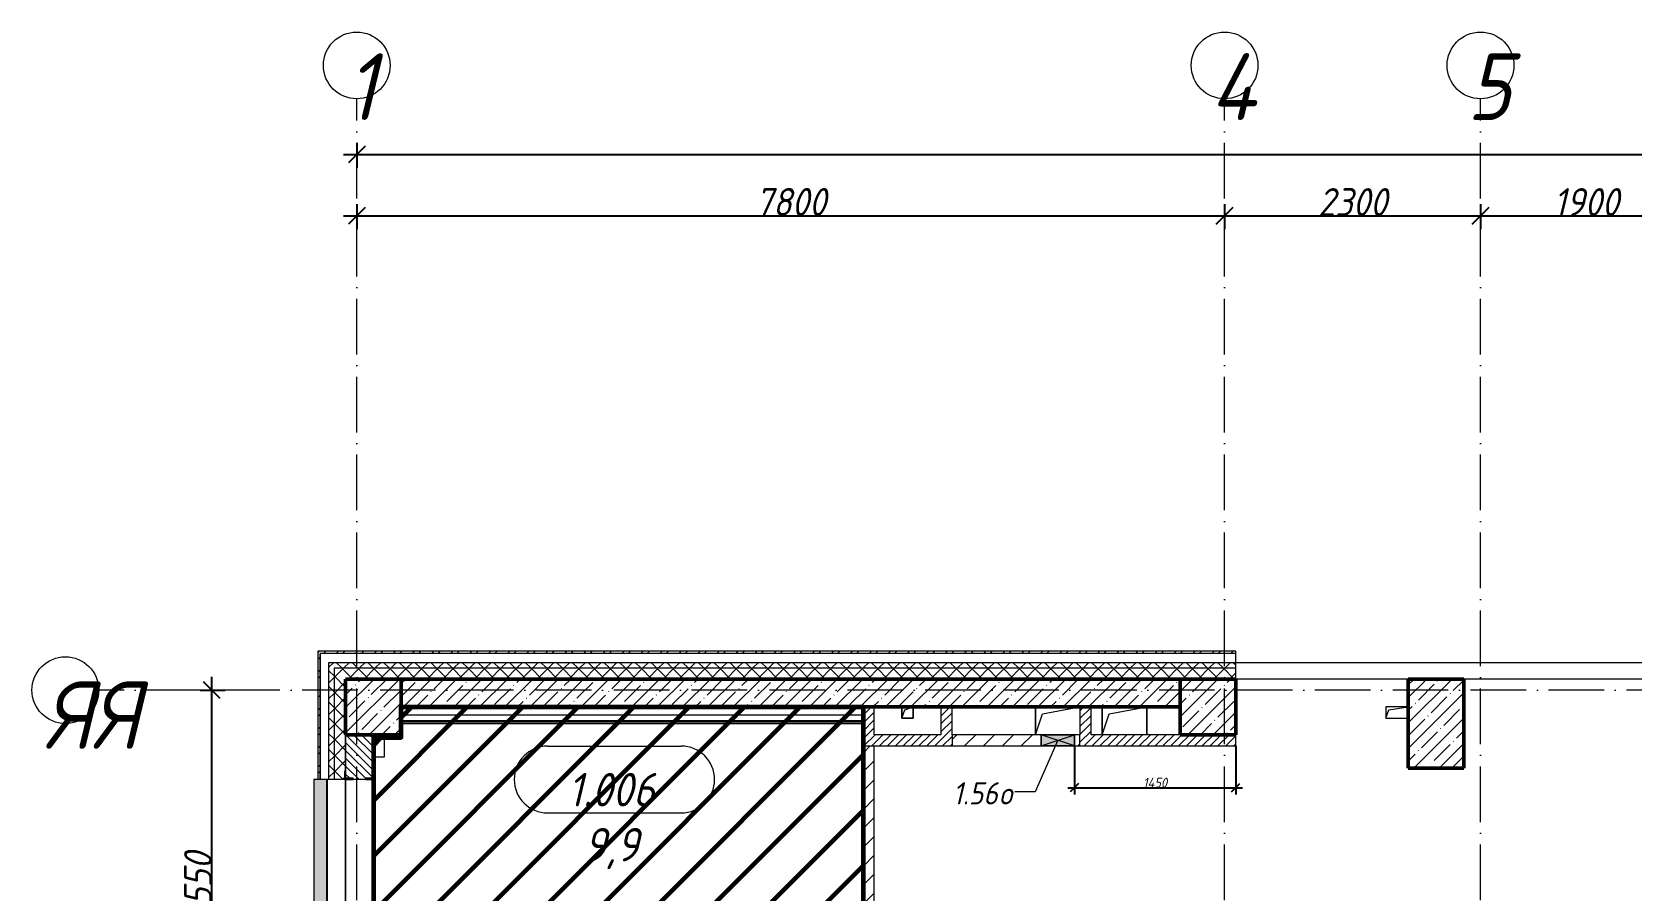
# Model space of a CAD drawing. Header units: millimetres. Extents: x -606178 to 312196, y -19338 to 632709.
# Drawn here: x -431100 to -416728, y 535572 to 543287 of the extents above; entities that cross this region are included whole.
import ezdxf

# ---------------------------------------------------------------- set-up
doc = ezdxf.new("R2010")
doc.units = ezdxf.units.MM
doc.linetypes.add('50_200_ШТРИХ_1Т_ш5_п1_п1_', pattern=[700, 500, -100, 0, -100])
for name, color, linetype, lineweight in [('6.4.1) Окр пт с инж. ПТ2.16', 3, 'Continuous', 60), ('6.4.2) Окр пт с инж. ПТ2.1', 22, 'Continuous', 60), ('A-____-____-DIMS', 7, 'Continuous', 9), ('A-DETL-GENF-OTLN', 7, 'Continuous', 9), ('A-FLOR-____-OTLN', 7, 'Continuous', 9), ('A-GENM-____-MCUT', 7, 'Continuous', 25), ('A-GENM-____-OTLN', 7, 'Continuous', 9), ('A-GENM-____-OTLN-1', 7, 'Continuous', 25), ('A-GLAZ-____-IDEN', 7, 'Continuous', 9), ('A-GLAZ-____-OTLN', 7, 'Continuous', 9), ('A-WALL-____-MCUT', 7, 'Continuous', 13), ('A-WALL-____-MCUT-1', 7, 'Continuous', 9), ('A-WALL-____-MCUT-2', 7, 'Continuous', 50), ('A-WALL-____-OTLN', 7, 'Continuous', 9), ('A-WALL-____-PATT-1', 7, 'Continuous', 9), ('A-WALL-FNSH-MCUT-1', 7, 'Continuous', 9), ('S-COLS-____-MCUT', 7, 'Continuous', 50), ('S-COLS-____-OTLN', 7, 'Continuous', 9), ('S-GRID-____-IDEN', 7, 'Continuous', 9), ('S-GRID-____-OTLN-1', 7, '50_200_ШТРИХ_1Т_ш5_п1_п1_', 9)]:
    doc.layers.add(name, color=color, linetype=linetype, lineweight=lineweight)
doc.layers.add('A-AREA-IDEN-1', color=7, linetype='Continuous', lineweight=9, true_color=0x000000)
doc.layers.add('A-GLAZ-____-OTLN-1', color=7, linetype='Continuous', lineweight=9, true_color=0xc0c0c0)
doc.styles.add('ISOCPEUR_I', font='isocpeui.ttf', dxfattribs={"width": 0.9, "height": 2.5})
doc.styles.add('ISOCPEUR_I_11', font='isocpeui.ttf', dxfattribs={"width": 0.9, "height": 200})
doc.styles.add('ISOCPEUR_I_7', font='isocpeui.ttf', dxfattribs={"width": 0.9, "height": 90})
doc.styles.add('ISOCPEUR_I_9', font='isocpeui.ttf', dxfattribs={"width": 0.9, "height": 250})
doc.dimstyles.new('ISO-1_8_0_9К_СРЕДНИЙ_Кладочные_2', dxfattribs={"dimscale": 304.8, "dimtxt": 89.638306, "dimasz": 0.246063, "dimexe": 0.19685, "dimexo": 0, "dimgap": 0, "dimtad": 1, "dimdec": 3, "dimrnd": 0.001, "dimdsep": 46, "dimtxsty": 'ISOCPEUR_I_7', "dimblk1": 'OBLIQUE', "dimblk2": 'OBLIQUE', "dimsah": 1, "dimcen": 0.09, "dimdle": 0.19685, "dimazin": 0, "dimtfac": 1, "dimtdec": 4, "dimtix": 1, "dimtmove": 1, "dimatfit": 3, "dimfxl": 1, "dimtvp": 1, "dimtolj": 1, "dimtzin": 0, "dimarcsym": 2})
doc.dimstyles.new('ISO-2_5_0_9К_БОЛЬШОЙ_ОСИ', dxfattribs={"dimscale": 304.8, "dimtxt": 248.995294, "dimasz": 0.492126, "dimexe": 0.393701, "dimexo": 0, "dimgap": 0, "dimtad": 1, "dimdec": 0, "dimzin": 0, "dimdsep": 46, "dimtxsty": 'ISOCPEUR_I_9', "dimblk1": 'OBLIQUE', "dimblk2": 'OBLIQUE', "dimsah": 1, "dimcen": 0.09, "dimdle": 0.393701, "dimazin": 0, "dimtfac": 1, "dimtdec": 4, "dimtix": 1, "dimtmove": 0, "dimatfit": 3, "dimfxl": 1, "dimtvp": 1, "dimtolj": 1, "dimtzin": 0, "dimarcsym": 2})
doc.dimstyles.new('ISO-2_5_0_9К_БОЛЬШОЙ_ОСИ_2', dxfattribs={"dimscale": 304.8, "dimtxt": 248.995294, "dimasz": 0.492126, "dimexe": 0.393701, "dimexo": 0, "dimgap": 0, "dimtad": 1, "dimdec": 0, "dimzin": 0, "dimdsep": 46, "dimtxsty": 'ISOCPEUR_I_9', "dimblk1": 'OBLIQUE', "dimblk2": 'OBLIQUE', "dimsah": 1, "dimcen": 0.09, "dimdle": 0.393701, "dimazin": 0, "dimtfac": 1, "dimtdec": 4, "dimtix": 1, "dimtmove": 2, "dimatfit": 3, "dimfxl": 1, "dimtvp": 1, "dimtolj": 1, "dimtzin": 0, "dimarcsym": 2})
pattern_1 = [(45, (-425830.77, 451794.26), (-114.04925, 114.04925), []), (45, (-425716.72, 451794.26), (-114.04925, 114.04925), [201.612, -40.322, 3.353, -36.97])]
pattern_2 = [(45, (-425830.77, 451794.26), (-84.85281, 84.85281), [])]
pattern_3 = [(45, (-425830.77, 451794.26), (-85.53659, 85.53659), []), (45, (-425773.75, 451794.26), (-85.53659, 85.53659), [])]
pattern_4 = [(45, (-425830.77, 451794.26), (-35.35534, 35.35534), [])]
pattern_5 = [(45, (-425830.77, 451794.26), (-70.71068, 70.71068), []), (135, (-425830.77, 451794.26), (-70.71068, -70.71068), [])]

# ---------------------------------------------------------------- blocks, each defined once
blk = doc.blocks.new('BSC_Колонна _Прямоугольная - 500х500-V32-АР1_План отверстий 1 этажа в осях 1-64_Ю-ЯЯ')
at = {"layer": 'S-COLS-____-OTLN'}
h = blk.add_hatch(dxfattribs=at)
h.set_pattern_fill('FP_38', color=256, style=0, pattern_type=2)
h.set_pattern_definition([(45, (2200, -85431.04), (-114.04925, 114.04925), []), (45, (2314.05, -85431.04), (-114.04925, 114.04925), [201.613, -40.323, 3.353, -36.97])])
h.paths.add_polyline_path([(-250, -250), (250, -250), (250, 250), (-250, 250), (-250, 46)], flags=0)
at = {"layer": 'S-COLS-____-MCUT'}
for p, q in [((250, 250), (-250, 250)), ((-250, 250), (-250, -250)), ((250, -250), (250, 250)), ((-250, -250), (250, -250))]:
    blk.add_line(p, q, dxfattribs=at)
blk = doc.blocks.new('BSC_Колонна _Прямоугольная - 500х800-V113-АР1_План отверстий 1 этажа в осях 1-64_Ю-ЯЯ')
at = {"layer": 'S-COLS-____-OTLN'}
h = blk.add_hatch(dxfattribs=at)
h.set_pattern_fill('FP_124', color=256, style=0, pattern_type=2)
h.set_pattern_definition([(45, (-7350, -85281.04), (-114.04925, 114.04925), []), (45, (-7235.95, -85281.04), (-114.04925, 114.04925), [201.613, -40.323, 3.353, -36.97])])
h.paths.add_polyline_path([(-250, -400), (250, -400), (250, 400), (-250, 400)], flags=0)
at = {"layer": 'S-COLS-____-MCUT'}
for p, q in [((250, 400), (-250, 400)), ((-250, 400), (-250, -400)), ((250, -400), (250, 400)), ((-250, -400), (250, -400))]:
    blk.add_line(p, q, dxfattribs=at)
blk = doc.blocks.new('Фахверк_СКБ_Уголок - 250_2700-27497298-АР1_План отверстий 1 этажа в осях 1-64_Ю-ЯЯ')
at = {"layer": 'A-GENM-____-MCUT'}
for p, q in [((200, 181), (125, 181)), ((125, 181), (125, 106)), ((131, 106), (131, 175)), ((131, 175), (200, 175)), ((200, 175), (200, 181)), ((125, 106), (131, 106)), ((131, -6), (125, -6)), ((125, -6), (125, -81)), ((125, -81), (200, -81)), ((131, -75), (131, -6)), ((200, -75), (131, -75)), ((200, -81), (200, -75))]:
    blk.add_line(p, q, dxfattribs=at)
blk = doc.blocks.new('AR_Отверстие прямоугольное _в плите_ - AR_Отверстие прямоугольное _в плите_-30459858-АР1_План отверстий 1 этажа в осях 1-64_Ю-ЯЯ')
at = {"layer": 'A-GENM-____-OTLN'}
for p, q in [((-200, 125), (-200, -125)), ((-200, -125), (-137, 63)), ((-137, 63), (200, 125)), ((200, -125), (200, 125))]:
    blk.add_line(p, q, dxfattribs=at)
blk = doc.blocks.new('AR_Отверстие прямоугольное _в плите_ - AR_Отверстие прямоугольное _в плите_-30459868-АР1_План отверстий 1 этажа в осях 1-64_Ю-ЯЯ')
at = {"layer": 'A-GENM-____-OTLN'}
for p, q in [((-50, 50), (-50, -50)), ((-50, -50), (-25, 25)), ((-25, 25), (50, 50)), ((50, -50), (50, 50)), ((-50, -50), (50, -50))]:
    blk.add_line(p, q, dxfattribs=at)
blk = doc.blocks.new('AR_Отверстие прямоугольное _в плите_ - AR_Отверстие прямоугольное _в плите_-V207-АР1_План отверстий 1 этажа в осях 1-64_Ю-ЯЯ')
at = {"layer": 'A-GENM-____-OTLN'}
for p, q in [((-50, -100), (-25, 75)), ((-25, 75), (50, 100)), ((50, -100), (50, 100)), ((-50, -100), (50, -100))]:
    blk.add_line(p, q, dxfattribs=at)
blk = doc.blocks.new('AR_Отверстие прямоугольное _в плите_ - AR_Отверстие прямоугольное _в плите_-V218-АР1_План отверстий 1 этажа в осях 1-64_Ю-ЯЯ')
at = {"layer": 'A-GENM-____-OTLN'}
for p, q in [((100, 50), (-100, 50)), ((-100, 50), (-100, -50)), ((-100, -50), (-75, 25)), ((-75, 25), (100, 50)), ((-100, -50), (100, -50))]:
    blk.add_line(p, q, dxfattribs=at)
blk = doc.blocks.new('AR_Отверстие прямоугольное _в плите_ - AR_Отверстие прямоугольное _в плите_-V242-АР1_План отверстий 1 этажа в осях 1-64_Ю-ЯЯ')
at = {"layer": 'A-GENM-____-OTLN'}
for p, q in [((-200, 125), (-200, -125)), ((-200, -125), (-137, 63)), ((-137, 63), (200, 125))]:
    blk.add_line(p, q, dxfattribs=at)
blk = doc.blocks.new('Отлив_СКБ - Отлив витража_120_НВФ-31885689-АР1_План отверстий 1 этажа в осях 1-64_Ю-ЯЯ')
at = {"layer": 'A-GLAZ-____-OTLN-1'}
for points in [[(1800, 2), (1800, 120), (0, 120), (0, 2), (750, 2)], [(1800, 0), (1800, 2), (0, 2), (0, 0), (750, 0)]]:
    blk.add_hatch(color=256, dxfattribs=at).paths.add_polyline_path(points, flags=0)
at = {"layer": 'A-GLAZ-____-OTLN'}
for p, q in [((0, 83), (0, 120)), ((1800, 120), (0, 120)), ((0, 2), (1800, 2)), ((1800, 120), (1800, 83)), ((1800, 0), (0, 0))]:
    blk.add_line(p, q, dxfattribs=at)
blk = doc.blocks.new('AR_Отверстие прямоугольное _в стене__БезПР - AR_Отверстие прямоугольное _в стене__БезПР-36789733-АР1_План отверстий 1 этажа в осях 1-64_Ю-ЯЯ')
at = {"layer": 'A-GLAZ-____-OTLN'}
blk.add_hatch(color=256, dxfattribs=at).paths.add_polyline_path([(150, 50), (-150, 50), (-150, -50), (150, -50)], flags=0)
at = {"layer": 'A-DETL-GENF-OTLN'}
for p, q in [((-150, -50), (-150, 50)), ((-150, 50), (150, 50)), ((150, 50), (-150, -50)), ((-150, 50), (150, -50)), ((150, 50), (-150, 50)), ((-150, 50), (-150, -50)), ((150, 50), (150, -50)), ((150, -50), (150, 50)), ((150, -50), (-150, -50)), ((-150, -50), (150, -50))]:
    blk.add_line(p, q, dxfattribs=at)
blk = doc.blocks.new('Ось сетки - Круг_Ø6_00__ISO-2_5_0_9K_-25732049-АР1_План отверстий 1 этажа в осях 1-64_Ю-ЯЯ')
at = {"layer": 'S-GRID-____-IDEN'}
blk.add_circle((0, 0), 3, dxfattribs=at)
blk = doc.blocks.new('_Oblique')
at = {"color": 0, "linetype": 'ByBlock', "lineweight": -2}
blk.add_line((-0.5, -0.5), (0.5, 0.5), dxfattribs=at)
blk = doc.blocks.new('*D4353')
at = {"layer": 'A-____-____-DIMS', "color": 0, "lineweight": -2, "transparency": 16777216}
for p, q in [((-429482, 533705), (-429482, 537495)), ((-429588, 537375), (-429362, 537375)), ((-429588, 533825), (-429362, 533825))]:
    blk.add_line(p, q, dxfattribs=at)
at = {"layer": 'Defpoints', "color": 0, "transparency": 16777216}
for p in [(-429588, 537375), (-429482, 537375), (-429588, 533825)]:
    blk.add_point(p, dxfattribs=at)
at = {"layer": 'A-____-____-DIMS', "color": 0, "lineweight": -2, "transparency": 16777216, "xscale": 150, "yscale": 150, "zscale": 150}
for p, rotation in [((-429482, 537375), 90), ((-429482, 533825), 270)]:
    blk.add_blockref('_Oblique', p, dxfattribs=dict(at, rotation=rotation))
at = {"layer": 'A-____-____-DIMS', "color": 0, "transparency": 16777216, "insert": (-429607, 535600), "char_height": 250, "width": 758.48, "attachment_point": 5, "rotation": 90, "style": 'ISOCPEUR_I_9'}
blk.add_mtext('\\A1;3550', dxfattribs=at)
blk = doc.blocks.new('*D4354')
at = {"layer": 'A-____-____-DIMS', "color": 0, "lineweight": -2, "transparency": 16777216}
for p, q in [((-428181, 541741), (-428181, 541515)), ((-420381, 541741), (-420381, 541515)), ((-428301, 541635), (-420261, 541635))]:
    blk.add_line(p, q, dxfattribs=at)
at = {"layer": 'Defpoints', "color": 0, "transparency": 16777216}
for p in [(-428181, 541741), (-420381, 541741), (-420381, 541635)]:
    blk.add_point(p, dxfattribs=at)
at = {"layer": 'A-____-____-DIMS', "color": 0, "lineweight": -2, "transparency": 16777216, "xscale": 150, "yscale": 150, "zscale": 150, "rotation": 180}
blk.add_blockref('_Oblique', (-428181, 541635), dxfattribs=at)
at = {"layer": 'A-____-____-DIMS', "color": 0, "lineweight": -2, "transparency": 16777216, "xscale": 150, "yscale": 150, "zscale": 150}
blk.add_blockref('_Oblique', (-420381, 541635), dxfattribs=at)
at = {"layer": 'A-____-____-DIMS', "color": 0, "transparency": 16777216, "insert": (-424281, 541761), "char_height": 250, "width": 758.48, "attachment_point": 5, "style": 'ISOCPEUR_I_9'}
blk.add_mtext('\\A1;7800', dxfattribs=at)
blk = doc.blocks.new('*D4355')
at = {"layer": 'A-____-____-DIMS', "color": 0, "lineweight": -2, "transparency": 16777216}
for p, q in [((-420381, 541741), (-420381, 541515)), ((-418081, 541741), (-418081, 541515)), ((-420501, 541635), (-417961, 541635))]:
    blk.add_line(p, q, dxfattribs=at)
at = {"layer": 'Defpoints', "color": 0, "transparency": 16777216}
for p in [(-420381, 541741), (-418081, 541741), (-418081, 541635)]:
    blk.add_point(p, dxfattribs=at)
at = {"layer": 'A-____-____-DIMS', "color": 0, "lineweight": -2, "transparency": 16777216, "xscale": 150, "yscale": 150, "zscale": 150, "rotation": 180}
blk.add_blockref('_Oblique', (-420381, 541635), dxfattribs=at)
at = {"layer": 'A-____-____-DIMS', "color": 0, "lineweight": -2, "transparency": 16777216, "xscale": 150, "yscale": 150, "zscale": 150}
blk.add_blockref('_Oblique', (-418081, 541635), dxfattribs=at)
at = {"layer": 'A-____-____-DIMS', "color": 0, "transparency": 16777216, "insert": (-419231, 541760), "char_height": 250, "width": 758.48, "attachment_point": 5, "style": 'ISOCPEUR_I_9'}
blk.add_mtext('\\A1;2300', dxfattribs=at)
blk = doc.blocks.new('*D4356')
at = {"layer": 'A-____-____-DIMS', "color": 0, "lineweight": -2, "transparency": 16777216}
for p, q in [((-418081, 541741), (-418081, 541515)), ((-416181, 541741), (-416181, 541515)), ((-418201, 541635), (-416061, 541635))]:
    blk.add_line(p, q, dxfattribs=at)
at = {"layer": 'Defpoints', "color": 0, "transparency": 16777216}
for p in [(-418081, 541741), (-416181, 541741), (-416181, 541635)]:
    blk.add_point(p, dxfattribs=at)
at = {"layer": 'A-____-____-DIMS', "color": 0, "lineweight": -2, "transparency": 16777216, "xscale": 150, "yscale": 150, "zscale": 150, "rotation": 180}
blk.add_blockref('_Oblique', (-418081, 541635), dxfattribs=at)
at = {"layer": 'A-____-____-DIMS', "color": 0, "lineweight": -2, "transparency": 16777216, "xscale": 150, "yscale": 150, "zscale": 150}
blk.add_blockref('_Oblique', (-416181, 541635), dxfattribs=at)
at = {"layer": 'A-____-____-DIMS', "color": 0, "transparency": 16777216, "insert": (-417131, 541760), "char_height": 250, "width": 701.02, "attachment_point": 5, "style": 'ISOCPEUR_I_9'}
blk.add_mtext('\\A1;1900', dxfattribs=at)
blk = doc.blocks.new('*D4393')
at = {"layer": 'A-____-____-DIMS', "color": 0, "lineweight": -2, "transparency": 16777216}
for p, q in [((-428181, 542293), (-428181, 542067)), ((-324681, 542293), (-324681, 542067)), ((-428301, 542187), (-376947, 542187)), ((-324561, 542187), (-376068, 542187))]:
    blk.add_line(p, q, dxfattribs=at)
at = {"layer": 'Defpoints', "color": 0, "transparency": 16777216}
for p in [(-428181, 542293), (-324681, 542293), (-324681, 542187)]:
    blk.add_point(p, dxfattribs=at)
at = {"layer": 'A-____-____-DIMS', "color": 0, "lineweight": -2, "transparency": 16777216, "xscale": 150, "yscale": 150, "zscale": 150, "rotation": 180}
blk.add_blockref('_Oblique', (-428181, 542187), dxfattribs=at)
at = {"layer": 'A-____-____-DIMS', "color": 0, "lineweight": -2, "transparency": 16777216, "xscale": 150, "yscale": 150, "zscale": 150}
blk.add_blockref('_Oblique', (-324681, 542187), dxfattribs=at)
at = {"layer": 'A-____-____-DIMS', "color": 0, "transparency": 16777216, "insert": (-377048, 542514), "char_height": 250, "width": 1080.26, "attachment_point": 1, "line_spacing_factor": 1.149209, "style": 'ISOCPEUR_I_9'}
blk.add_mtext('\\A1;103500', dxfattribs=at)
blk = doc.blocks.new('*D4492')
at = {"layer": 'A-____-____-DIMS', "color": 0, "lineweight": -2, "transparency": 16777216}
for p, q in [((-421731, 536875), (-421731, 536439)), ((-420281, 536875), (-420281, 536439)), ((-421791, 536499), (-420221, 536499))]:
    blk.add_line(p, q, dxfattribs=at)
at = {"layer": 'Defpoints', "color": 0, "transparency": 16777216}
for p in [(-421731, 536875), (-420281, 536875), (-420281, 536499)]:
    blk.add_point(p, dxfattribs=at)
at = {"layer": 'A-____-____-DIMS', "color": 0, "lineweight": -2, "transparency": 16777216, "xscale": 75, "yscale": 75, "zscale": 75, "rotation": 180}
blk.add_blockref('_Oblique', (-421731, 536499), dxfattribs=at)
at = {"layer": 'A-____-____-DIMS', "color": 0, "lineweight": -2, "transparency": 16777216, "xscale": 75, "yscale": 75, "zscale": 75}
blk.add_blockref('_Oblique', (-420281, 536499), dxfattribs=at)
at = {"layer": 'A-____-____-DIMS', "color": 0, "transparency": 16777216, "insert": (-421006, 536544), "char_height": 90, "width": 521.28, "attachment_point": 5, "style": 'ISOCPEUR_I_7'}
blk.add_mtext('\\A1;1450', dxfattribs=at)
blk = doc.blocks.new('AAR_СКБ_Марка_помещения_1_5 ммп - Номер _ Площадь-27962135-АИ_План этажа_Стены_1')
at = {"layer": 'A-AREA-IDEN-1'}
for p, q in [((-2.987, 3), (3.013, 3)), ((-2.987, 0), (3.013, 0))]:
    blk.add_line(p, q, dxfattribs=at)
for centre, start, end in [((-2.987, 1.5), 90, 270), ((3.013, 1.5), 270, 90)]:
    blk.add_arc(centre, 1.5, start, end, dxfattribs=at)

msp = doc.modelspace()

# ---------------------------------------------------------------- hatches: boundary and pattern name
at = {"layer": '6.4.2) Окр пт с инж. ПТ2.1'}
h = msp.add_hatch(dxfattribs=at)
h.set_pattern_fill('ANSI31', color=256, scale=111)
h.paths.add_polyline_path([(-423630.7712, 537225.3011), (-427780.7712, 537225.3011), (-427780.7712, 536975.3011), (-427780.7712, 536950.3011), (-428030.7712, 536950.3011), (-428030.7712, 536650.3011), (-428024.7712, 536650.3011), (-428024.7712, 536575.3011), (-428029.0912, 534775.3011), (-428024.7712, 534775.3011), (-428024.7712, 534700.3011), (-428030.7712, 534075.3011), (-427780.7712, 534075.3011), (-427780.7712, 533675.3011), (-423630.7712, 533675.3011)])
at = {"layer": 'A-WALL-____-PATT-1'}
h = msp.add_hatch(dxfattribs=at)
h.set_pattern_fill('FP_3', color=256, style=0, pattern_type=2)
h.set_pattern_definition(pattern_3)
h.paths.add_polyline_path([(-428530.7712, 524575.3011), (-428510.7712, 524575.3011), (-428510.7712, 525775.3011), (-428530.7712, 525775.3011), (-428530.7712, 525162.9682)], flags=0)
h.paths.add_polyline_path([(-428510.7712, 527575.3011), (-428510.7712, 528775.3011), (-428530.7712, 528775.3011), (-428530.7712, 527575.3011)], flags=0)
h.paths.add_polyline_path([(-428510.7712, 530575.3011), (-428510.7712, 531775.3011), (-428530.7712, 531775.3011), (-428530.7712, 530575.3011)], flags=0)
h.paths.add_polyline_path([(-428530.7712, 533575.3011), (-428510.7712, 533575.3011), (-428510.7712, 534775.3011), (-428530.7712, 534775.3011)], flags=0)
h.paths.add_polyline_path([(-428530.7712, 536575.3011), (-428510.7712, 536575.3011), (-428510.7712, 537725.3011), (-428530.7712, 537725.3011)], flags=0)
h = msp.add_hatch(dxfattribs=at)
h.set_pattern_fill('FP_3', color=256, style=0, pattern_type=2)
h.set_pattern_definition(pattern_3)
h.paths.add_polyline_path([(-403050.7712, 537705.3011), (-401961.7712, 537705.3011), (-401961.7712, 537725.3011), (-403050.7712, 537725.3011)], flags=0)
h.paths.add_polyline_path([(-404450.7712, 537705.3011), (-404450.7712, 537725.3011), (-405700.7712, 537725.3011), (-405700.7712, 537705.3011), (-404636.1719, 537705.3011)], flags=0)
h.paths.add_polyline_path([(-407000.7712, 537705.3011), (-407000.7712, 537725.3011), (-416430.7712, 537725.3011), (-416430.7712, 537705.3011), (-408171.1733, 537705.3011)], flags=0)
h.paths.add_polyline_path([(-420280.7712, 537705.3011), (-420280.7712, 537725.3011), (-428510.7712, 537725.3011), (-428510.7712, 537705.3011), (-420543.6779, 537705.3011)], flags=0)
h = msp.add_hatch(dxfattribs=at)
h.set_pattern_fill('FP_1', color=256, style=0, pattern_type=2)
h.set_pattern_definition(pattern_5)
h.paths.add_polyline_path([(-428380.7712, 524825.3011), (-428380.7712, 525775.3011), (-428430.7712, 525775.3011), (-428430.7712, 524825.3011)], flags=0)
h.paths.add_polyline_path([(-428380.7712, 527575.3011), (-428380.7712, 528775.3011), (-428430.7712, 528775.3011), (-428430.7712, 527575.3011)], flags=0)
h.paths.add_polyline_path([(-428430.7712, 530575.3011), (-428380.7712, 530575.3011), (-428380.7712, 531775.3011), (-428430.7712, 531775.3011), (-428430.7712, 531620.9086)], flags=0)
h.paths.add_polyline_path([(-428380.7712, 533575.3011), (-428380.7712, 534775.3011), (-428430.7712, 534775.3011), (-428430.7712, 533575.3011)], flags=0)
h.paths.add_polyline_path([(-428430.7712, 536575.3011), (-428380.7712, 536575.3011), (-428380.7712, 537625.3011), (-428430.7712, 537625.3011), (-428430.7712, 537271.6065)], flags=0)
h = msp.add_hatch(dxfattribs=at)
h.set_pattern_fill('FP_1', color=256, style=0, pattern_type=2)
h.set_pattern_definition(pattern_5)
h.paths.add_polyline_path([(-396030.7712, 537575.3011), (-396030.7712, 537625.3011), (-397180.7712, 537625.3011), (-397180.7712, 537575.3011)], flags=0)
h.paths.add_polyline_path([(-393427.7712, 537575.3011), (-393427.7712, 537625.3011), (-394230.7712, 537625.3011), (-394230.7712, 537575.3011), (-394031.1679, 537575.3011)], flags=0)
h.paths.add_polyline_path([(-398980.7712, 537575.3011), (-398980.7712, 537625.3011), (-400050.7712, 537625.3011), (-400050.7712, 537575.3011)], flags=0)
h.paths.add_polyline_path([(-407000.7712, 537575.3011), (-407000.7712, 537625.3011), (-416430.7712, 537625.3011), (-416430.7712, 537575.3011), (-408171.1733, 537575.3011)], flags=0)
h.paths.add_polyline_path([(-402868.6713, 537575.3011), (-401850.7712, 537575.3011), (-401850.7712, 537625.3011), (-403050.7712, 537625.3011), (-403050.7712, 537575.3011)], flags=0)
h.paths.add_polyline_path([(-404450.7712, 537575.3011), (-404450.7712, 537625.3011), (-405700.7712, 537625.3011), (-405700.7712, 537575.3011), (-404636.1719, 537575.3011)], flags=0)
h.paths.add_polyline_path([(-420280.7712, 537575.3011), (-420280.7712, 537625.3011), (-428380.7712, 537625.3011), (-428380.7712, 537575.3011), (-420543.6779, 537575.3011)], flags=0)
h = msp.add_hatch(dxfattribs=at)
h.set_pattern_fill('FP_1', color=256, style=0, pattern_type=2)
h.set_pattern_definition(pattern_5)
h.paths.add_polyline_path([(-428280.7712, 524825.3011), (-428280.7712, 525700.3011), (-428286.7712, 525700.3011), (-428286.7712, 525775.3011), (-428380.7712, 525775.3011), (-428380.7712, 524825.3011)], flags=0)
h.paths.add_polyline_path([(-428286.7712, 527575.3011), (-428286.7712, 527650.3011), (-428280.7712, 527650.3011), (-428280.7712, 528700.3011), (-428286.7712, 528700.3011), (-428286.7712, 528775.3011), (-428380.7712, 528775.3011), (-428380.7712, 527575.3011)], flags=0)
h.paths.add_polyline_path([(-428380.7712, 530575.3011), (-428286.7712, 530575.3011), (-428286.7712, 530650.3011), (-428280.7712, 530650.3011), (-428280.7712, 531700.3011), (-428286.7712, 531700.3011), (-428286.7712, 531775.3011), (-428380.7712, 531775.3011), (-428380.7712, 530581.3011)], flags=0)
h.paths.add_polyline_path([(-428280.7712, 533575.3011), (-428280.7712, 534700.3011), (-428286.7712, 534700.3011), (-428286.7712, 534775.3011), (-428380.7712, 534775.3011), (-428380.7712, 533575.3011)], flags=0)
h.paths.add_polyline_path([(-428286.7712, 536575.3011), (-428286.7712, 536650.3011), (-428280.7712, 536650.3011), (-428280.7712, 537575.3011), (-428380.7712, 537575.3011), (-428380.7712, 536575.3011)], flags=0)
h = msp.add_hatch(dxfattribs=at)
h.set_pattern_fill('FP_1', color=256, style=0, pattern_type=2)
h.set_pattern_definition(pattern_5)
h.paths.add_polyline_path([(-393430.7712, 537475.3011), (-393427.7712, 537475.3011), (-393427.7712, 537575.3011), (-394230.7712, 537575.3011), (-394230.7712, 537481.3011), (-394155.7712, 537481.3011), (-394155.7712, 537475.3011), (-394031.1679, 537475.3011)], flags=0)
h.paths.add_polyline_path([(-396580.7712, 537475.3011), (-396105.7712, 537475.3011), (-396105.7712, 537481.3011), (-396030.7712, 537481.3011), (-396030.7712, 537575.3011), (-397180.7712, 537575.3011), (-397180.7712, 537475.3011)], flags=0)
h.paths.add_polyline_path([(-399055.7712, 537475.3011), (-399055.7712, 537481.3011), (-398980.7712, 537481.3011), (-398980.7712, 537575.3011), (-400050.7712, 537575.3011), (-400050.7712, 537481.3011), (-399975.7712, 537481.3011), (-399975.7712, 537475.3011)], flags=0)
h.paths.add_polyline_path([(-402975.7712, 537475.3011), (-401925.7712, 537475.3011), (-401925.7712, 537481.3011), (-401850.7712, 537481.3011), (-401850.7712, 537575.3011), (-403050.7712, 537575.3011), (-403050.7712, 537481.3011), (-402975.7712, 537481.3011)], flags=0)
h.paths.add_polyline_path([(-405625.7712, 537475.3011), (-404450.7712, 537475.3011), (-404450.7712, 537575.3011), (-405700.7712, 537575.3011), (-405700.7712, 537481.3011), (-405625.7712, 537481.3011)], flags=0)
h.paths.add_polyline_path([(-407075.7712, 537475.3011), (-407075.7712, 537481.3011), (-407000.7712, 537481.3011), (-407000.7712, 537575.3011), (-416430.7712, 537575.3011), (-416430.7712, 537475.3011), (-407630.7712, 537475.3011)], flags=0)
h.paths.add_polyline_path([(-420280.7712, 537475.3011), (-420280.7712, 537575.3011), (-428280.7712, 537575.3011), (-428280.7712, 537475.3011), (-420543.6779, 537475.3011)], flags=0)
h = msp.add_hatch(dxfattribs=at)
h.set_pattern_fill('FP_13', color=256, style=0, pattern_type=2)
h.set_pattern_definition(pattern_1)
h.paths.add_polyline_path([(-420780.7712, 537225.3011), (-420780.7712, 537475.3011), (-427780.7712, 537475.3011), (-427780.7712, 537225.3011), (-422311.1786, 537225.3011)], flags=0)
h = msp.add_hatch(dxfattribs=at)
h.set_pattern_fill('FP_5', color=256, style=0, pattern_type=2)
h.set_pattern_definition(pattern_4)
h.paths.add_polyline_path([(-423530.7712, 536975.3011), (-423530.7712, 537225.3011), (-423630.7712, 537225.3011), (-423630.7712, 536975.3011)], flags=0)
h = msp.add_hatch(dxfattribs=at)
h.set_pattern_fill('FP_5', color=256, style=0, pattern_type=2)
h.set_pattern_definition(pattern_4)
h.paths.add_polyline_path([(-422830.7712, 536875.3011), (-422830.7712, 537225.3011), (-422930.7712, 537225.3011), (-422930.7712, 536875.3011)], flags=0)
h = msp.add_hatch(dxfattribs=at)
h.set_pattern_fill('FP_5', color=256, style=0, pattern_type=2)
h.set_pattern_definition(pattern_4)
h.paths.add_polyline_path([(-421580.7712, 536875.3011), (-421580.7712, 537225.3011), (-421680.7712, 537225.3011), (-421680.7712, 536875.3011)], flags=0)
h = msp.add_hatch(dxfattribs=at)
h.set_pattern_fill('FP_6', color=256, style=0, pattern_type=2)
h.set_pattern_definition([(135, (-425830.77, 451794.26), (-35.35534, -35.35534), [])])
h.paths.add_polyline_path([(-428030.8952, 534075.3011), (-428030.7712, 534075.3011), (-428030.7712, 534769.3011), (-428099.7712, 534769.3011), (-428099.7712, 534775.3011), (-428211.7712, 534775.3011), (-428211.7712, 534769.3011), (-428280.7712, 534769.3011), (-428280.7712, 534075.3011)], flags=0)
h.paths.add_polyline_path([(-428099.7712, 536575.3011), (-428099.7712, 536581.3011), (-428030.7712, 536581.3011), (-428030.7712, 536975.3011), (-428280.7712, 536975.3011), (-428280.7712, 536581.3011), (-428211.7712, 536581.3011), (-428211.7712, 536575.3011)], flags=0)
h = msp.add_hatch(dxfattribs=at)
h.set_pattern_fill('FP_5', color=256, style=0, pattern_type=2)
h.set_pattern_definition(pattern_4)
h.paths.add_polyline_path([(-422930.7712, 536875.3011), (-422930.7712, 536975.3011), (-423630.7712, 536975.3011), (-423630.7712, 536875.3011)], flags=0)
h = msp.add_hatch(dxfattribs=at)
h.set_pattern_fill('FP_4', color=256, style=0, pattern_type=2)
h.set_pattern_definition(pattern_2)
h.paths.add_polyline_path([(-422311.1786, 536875.3011), (-422030.7712, 536875.3011), (-422030.7712, 536975.3011), (-422830.7712, 536975.3011), (-422830.7712, 536875.3011)], flags=0)
h.paths.add_polyline_path([(-421680.7712, 536875.3011), (-421680.7712, 536975.3011), (-421730.7712, 536975.3011), (-421730.7712, 536875.3011)], flags=0)
h = msp.add_hatch(dxfattribs=at)
h.set_pattern_fill('FP_5', color=256, style=0, pattern_type=2)
h.set_pattern_definition(pattern_4)
h.paths.add_polyline_path([(-420280.7712, 536875.3011), (-420280.7712, 536975.3011), (-421580.7712, 536975.3011), (-421580.7712, 536875.3011), (-420543.6779, 536875.3011)], flags=0)
h = msp.add_hatch(dxfattribs=at)
h.set_pattern_fill('FP_4', color=256, style=0, pattern_type=2)
h.set_pattern_definition(pattern_2)
h.paths.add_polyline_path([(-423630.7712, 531925.3011), (-423530.7712, 531925.3011), (-423530.7712, 532129.3011), (-423538.3712, 532129.3011), (-423538.3712, 532170.8011), (-423623.1712, 532170.8011), (-423623.1712, 532129.3011), (-423630.7712, 532129.3011)], flags=0)
h.paths.add_polyline_path([(-423623.1712, 533329.8011), (-423538.3712, 533329.8011), (-423538.3712, 533371.3011), (-423530.7712, 533371.3011), (-423530.7712, 533879.3011), (-423538.3712, 533879.3011), (-423538.3712, 533920.8011), (-423623.1712, 533920.8011), (-423623.1712, 533879.3011), (-423630.7712, 533879.3011), (-423630.7712, 533371.3011), (-423623.1712, 533371.3011)], flags=0)
h.paths.add_polyline_path([(-423627.7712, 535078.3011), (-423533.7712, 535078.3011), (-423533.549, 535125.3011), (-423530.7712, 535125.3011), (-423530.7712, 536875.3011), (-423630.7712, 536875.3011), (-423630.7712, 535125.3011), (-423627.7712, 535125.3011)], flags=0)
at = {"layer": 'S-COLS-____-OTLN'}
h = msp.add_hatch(dxfattribs=at)
h.set_pattern_fill('FP_13', color=256, style=0, pattern_type=2)
h.set_pattern_definition(pattern_1)
h.paths.add_polyline_path([(-420280.7712, 536975.3011), (-420280.7712, 537475.3011), (-420780.7712, 537475.3011), (-420780.7712, 536975.3011), (-420543.6779, 536975.3011)], flags=0)

# ---------------------------------------------------------------- linework, layer by layer
at = {"layer": '6.4.1) Окр пт с инж. ПТ2.16'}
for points in [[(-428030.7712, 536950.3011), (-427780.7712, 536950.3011), (-427780.7712, 537225.3011), (-423630.7712, 537225.3011), (-423630.7712, 533675.3011), (-427780.7712, 533675.3011), (-427780.7712, 534075.3011), (-428030.7712, 534075.3011)], [(-428030.7712, 536950.3011), (-428030.7712, 534075.3011)]]:
    msp.add_lwpolyline(points, dxfattribs=at)
at = {"layer": 'A-FLOR-____-OTLN'}
for p, q in [((-423280.7712, 537125.3011), (-423280.7712, 537225.3011)), ((-423180.7712, 537225.3011), (-423180.7712, 537125.3011)), ((-422080.7712, 536975.3011), (-422080.7712, 537225.3011)), ((-421480.7712, 536975.3011), (-421480.7712, 537225.3011)), ((-421080.7712, 537225.3011), (-421080.7712, 536975.3011)), ((-423180.7712, 537125.3011), (-423280.7712, 537125.3011))]:
    msp.add_line(p, q, dxfattribs=at)
at = {"layer": 'A-GLAZ-____-IDEN'}
for p, q in [((-421880.7712, 536925.3011), (-422083.0789, 536461.3075)), ((-422083.0789, 536461.3075), (-422264.939, 536461.3075))]:
    msp.add_line(p, q, dxfattribs=at)
at = {"layer": 'A-WALL-____-MCUT'}
for p, q in [((-428510.7712, 537705.3011), (-428510.7712, 536575.3011)), ((-428510.7712, 536575.3011), (-428510.7712, 537705.3011)), ((-420280.7712, 537705.3011), (-428510.7712, 537705.3011)), ((-420280.7712, 537475.3011), (-420280.7712, 537705.3011)), ((-420780.7712, 537475.3011), (-420280.7712, 537475.3011)), ((-423630.7712, 537150.3011), (-427780.7712, 537150.3011)), ((-423630.7712, 537100.3011), (-427780.7712, 537100.3011)), ((-423630.7712, 537100.3011), (-423630.7712, 537150.3011)), ((-428030.7712, 536650.3011), (-428030.7712, 536975.3011)), ((-428510.7712, 536575.3011), (-428286.7712, 536575.3011)), ((-428211.7712, 536575.3011), (-428099.7712, 536575.3011))]:
    msp.add_line(p, q, dxfattribs=at)
at = {"layer": 'A-WALL-____-MCUT-1'}
for p, q in [((-428430.7712, 536575.3011), (-428430.7712, 537625.3011)), ((-428430.7712, 537625.3011), (-420280.7712, 537625.3011)), ((-428380.7712, 536575.3011), (-428380.7712, 537575.3011)), ((-428380.7712, 537575.3011), (-420280.7712, 537575.3011)), ((-423630.7712, 537087.8011), (-427780.7712, 537087.8011)), ((-428280.7712, 536975.3011), (-428280.7712, 536650.3011)), ((-428280.7712, 536650.3011), (-428280.7712, 536975.3011)), ((-422830.7712, 536975.3011), (-422830.7712, 536875.3011)), ((-421680.7712, 536875.3011), (-421680.7712, 536975.3011))]:
    msp.add_line(p, q, dxfattribs=at)
at = {"layer": 'A-WALL-____-MCUT-2'}
for p, q in [((-420780.7712, 537475.3011), (-427780.7712, 537475.3011)), ((-420780.7712, 537225.3011), (-420780.7712, 537475.3011)), ((-427780.7712, 537225.3011), (-420780.7712, 537225.3011))]:
    msp.add_line(p, q, dxfattribs=at)
at = {"layer": 'A-WALL-____-OTLN'}
for p, q in [((-420280.7712, 537625.3011), (-416430.7712, 537625.3011)), ((-418730.7712, 537475.3011), (-420280.7712, 537475.3011)), ((-416430.7712, 537475.3011), (-418230.7712, 537475.3011)), ((-428280.7712, 534775.3011), (-428280.7712, 536575.3011)), ((-428280.7712, 536575.3011), (-428280.7712, 534775.3011)), ((-428030.7712, 536575.3011), (-428030.7712, 534775.3011))]:
    msp.add_line(p, q, dxfattribs=at)
at = {"layer": 'A-WALL-FNSH-MCUT-1'}
for p, q in [((-420280.7712, 537725.3011), (-428530.7712, 537725.3011)), ((-428530.7712, 537725.3011), (-428530.7712, 536575.3011)), ((-420280.7712, 537705.3011), (-420280.7712, 537725.3011)), ((-423630.7712, 537225.3011), (-423630.7712, 535125.3011)), ((-423530.7712, 537225.3011), (-423630.7712, 537225.3011)), ((-423530.7712, 536975.3011), (-423530.7712, 537225.3011)), ((-422830.7712, 537225.3011), (-422930.7712, 537225.3011)), ((-422930.7712, 537225.3011), (-422930.7712, 536975.3011)), ((-422830.7712, 536975.3011), (-422830.7712, 537225.3011)), ((-421680.7712, 537225.3011), (-421680.7712, 536975.3011)), ((-421580.7712, 536975.3011), (-421580.7712, 537225.3011)), ((-427780.7712, 537075.3011), (-423630.7712, 537075.3011)), ((-422930.7712, 536975.3011), (-423530.7712, 536975.3011)), ((-422030.7712, 536975.3011), (-422830.7712, 536975.3011)), ((-421680.7712, 536975.3011), (-421730.7712, 536975.3011)), ((-420280.7712, 536975.3011), (-421580.7712, 536975.3011)), ((-420280.7712, 536875.3011), (-420280.7712, 536975.3011)), ((-423630.7712, 536875.3011), (-422030.7712, 536875.3011)), ((-423530.7712, 535125.3011), (-423530.7712, 536875.3011)), ((-421730.7712, 536875.3011), (-420280.7712, 536875.3011)), ((-428530.7712, 536575.3011), (-428510.7712, 536575.3011))]:
    msp.add_line(p, q, dxfattribs=at)
at = {"layer": 'S-COLS-____-MCUT'}
for p, q in [((-420280.7712, 537475.3011), (-420780.7712, 537475.3011)), ((-420780.7712, 537475.3011), (-420780.7712, 536975.3011)), ((-420280.7712, 536975.3011), (-420280.7712, 537475.3011)), ((-420780.7712, 536975.3011), (-420280.7712, 536975.3011))]:
    msp.add_line(p, q, dxfattribs=at)
at = {"layer": 'S-GRID-____-OTLN-1'}
for p, q in [((-428180.7712, 504685.847), (-428180.7712, 542687.1106)), ((-420380.7712, 504685.847), (-420380.7712, 542687.1106)), ((-418080.7712, 504685.847), (-418080.7712, 542687.1106)), ((-321756.3646, 537375.3011), (-430499.5414, 537375.3011))]:
    msp.add_line(p, q, dxfattribs=at)

# ---------------------------------------------------------------- block references
at = {"layer": 'A-AREA-IDEN-1', "xscale": 199.9999999999999, "yscale": 199.9999999999999, "zscale": 199.9999999999999}
msp.add_blockref('AAR_СКБ_Марка_помещения_1_5 ммп - Номер _ Площадь-27962135-АИ_План этажа_Стены_1', (-425867.7873, 536273.4981), dxfattribs=at)
at = {"layer": 'A-GENM-____-OTLN'}
for name, p in [('AR_Отверстие прямоугольное _в плите_ - AR_Отверстие прямоугольное _в плите_-30459868-АР1_План отверстий 1 этажа в осях 1-64_Ю-ЯЯ', (-423230.7712, 537175.3011)), ('AR_Отверстие прямоугольное _в плите_ - AR_Отверстие прямоугольное _в плите_-V242-АР1_План отверстий 1 этажа в осях 1-64_Ю-ЯЯ', (-421880.7712, 537100.3011)), ('AR_Отверстие прямоугольное _в плите_ - AR_Отверстие прямоугольное _в плите_-30459858-АР1_План отверстий 1 этажа в осях 1-64_Ю-ЯЯ', (-421280.7712, 537100.3011)), ('AR_Отверстие прямоугольное _в плите_ - AR_Отверстие прямоугольное _в плите_-V218-АР1_План отверстий 1 этажа в осях 1-64_Ю-ЯЯ', (-418830.7712, 537175.3011)), ('AR_Отверстие прямоугольное _в плите_ - AR_Отверстие прямоугольное _в плите_-V207-АР1_План отверстий 1 этажа в осях 1-64_Ю-ЯЯ', (-427980.7712, 536875.3011))]:
    msp.add_blockref(name, p, dxfattribs=at)
at = {"layer": 'A-GENM-____-OTLN-1', "rotation": 89.99999999999991}
msp.add_blockref('Фахверк_СКБ_Уголок - 250_2700-27497298-АР1_План отверстий 1 этажа в осях 1-64_Ю-ЯЯ', (-428105.7712, 536450.3011), dxfattribs=at)
at = {"layer": 'A-GLAZ-____-OTLN'}
for name, p, rotation in [('AR_Отверстие прямоугольное _в стене__БезПР - AR_Отверстие прямоугольное _в стене__БезПР-36789733-АР1_План отверстий 1 этажа в осях 1-64_Ю-ЯЯ', (-421880.7712, 536925.3011), 180), ('Отлив_СКБ - Отлив витража_120_НВФ-31885689-АР1_План отверстий 1 этажа в осях 1-64_Ю-ЯЯ', (-428447.7712, 534775.3011), 90)]:
    msp.add_blockref(name, p, dxfattribs=dict(at, rotation=rotation))
at = {"layer": 'S-COLS-____-OTLN'}
for name, p in [('BSC_Колонна _Прямоугольная - 500х500-V32-АР1_План отверстий 1 этажа в осях 1-64_Ю-ЯЯ', (-428030.7712, 537225.3011)), ('BSC_Колонна _Прямоугольная - 500х800-V113-АР1_План отверстий 1 этажа в осях 1-64_Ю-ЯЯ', (-418480.7712, 537075.3011))]:
    msp.add_blockref(name, p, dxfattribs=at)
at = {"layer": 'S-GRID-____-IDEN', "xscale": 99.99999999999993, "yscale": 99.99999999999993, "zscale": 99.99999999999993}
for p in [(-428180.7712, 542987.1106), (-420380.7712, 542987.1106), (-418080.7712, 542987.1106)]:
    msp.add_blockref('Ось сетки - Круг_Ø6_00__ISO-2_5_0_9K_-25732049-АР1_План отверстий 1 этажа в осях 1-64_Ю-ЯЯ', p, dxfattribs=at)
at = {"layer": 'S-GRID-____-IDEN', "xscale": 99.99999999999993, "yscale": 99.99999999999993, "zscale": 99.99999999999993, "rotation": 89.9999999999998}
msp.add_blockref('Ось сетки - Круг_Ø6_00__ISO-2_5_0_9K_-25732049-АР1_План отверстий 1 этажа в осях 1-64_Ю-ЯЯ', (-430799.5414, 537375.3011), dxfattribs=at)

# ---------------------------------------------------------------- texts
at = {"layer": 'A-AREA-IDEN-1', "char_height": 300, "attachment_point": 8, "line_spacing_factor": 1.139951, "style": 'ISOCPEUR_I'}
for s, insert, width in [('\\pxqc,t8.46667,16.93333,25.4,33.86667,42.33333,50.8,59.26667,67.73333,76.2,84.66667,93.13333,101.6,110.06667,118.53333,127,135.46667,143.93333,152.4,160.86667,169.33333,177.8,186.26667,194.73333,203.2,211.66667,220.13333,228.6,237.06667,245.53333,254,262.46667,270.93333;{1.006}', (-425893.2163, 536331.828), 900), ('\\pxqc,t8.46667,16.93333,25.4,33.86667,42.33333,50.8,59.26667,67.73333,76.2,84.66667,93.13333,101.6,110.06667,118.53333,127,135.46667,143.93333,152.4,160.86667,169.33333,177.8,186.26667,194.73333,203.2,211.66667,220.13333,228.6,237.06667,245.53333,254,262.46667,270.93333;{9,9}', (-425892.2163, 535767.88), 542)]:
    msp.add_mtext(s, dxfattribs=dict(at, insert=insert, width=width))
at = {"layer": 'A-GLAZ-____-IDEN', "char_height": 200, "attachment_point": 1, "style": 'ISOCPEUR_I_11'}
for s, insert, width in [('1.56', (-422824.3907, 536548.922), 505.063125), ('\\fISOCPEUR|b0|i1|c204|p34|;\\W.9;о', (-422407.6719, 536548.922), 158.734125)]:
    msp.add_mtext(s, dxfattribs=dict(at, insert=insert, width=width))
at = {"layer": 'S-GRID-____-IDEN', "char_height": 600, "attachment_point": 1, "style": 'ISOCPEUR_I_9'}
for s, insert, width in [('\\fISOCPEUR|b0|i1|c204|p34|;\\W.9;1', (-428278.5995, 543095.8852), 144.30375), ('\\fISOCPEUR|b0|i1|c204|p34|;\\W.9;4', (-420511.4495, 543095.8852), 223.670812), ('\\fISOCPEUR|b0|i1|c204|p34|;\\W.9;5', (-418202.4495, 543095.8852), 202.02525), ('ЯЯ', (-430984.6119, 537451.377), 447.341625)]:
    msp.add_mtext(s, dxfattribs=dict(at, insert=insert, width=width))

# ---------------------------------------------------------------- dimensions: what is measured, and where the dimension line sits
at = {"layer": 'A-____-____-DIMS'}
dim = msp.add_linear_dim(base=(-324680.7712, 542186.9277), p1=(-428180.7712, 542292.9937), p2=(-324680.7712, 542292.9937), dimstyle='ISO-2_5_0_9К_БОЛЬШОЙ_ОСИ_2', override={"dimpost": '<>', "dimfxl": 103500}, dxfattribs=at)
dim.commit()
dim.dimension.update_dxf_attribs({"geometry": '*D4393', "text_midpoint": (-376507.9209, 542346.875), "dimtype": 160})
for base, p1, p2, dimstyle, override, picture, middle in [((-420380.7712, 541634.7084), (-428180.7712, 541740.7745), (-420380.7712, 541740.7745), 'ISO-2_5_0_9К_БОЛЬШОЙ_ОСИ', {"dimpost": '<>', "dimfxl": 7800}, '*D4354', (-424280.7712, 541761.3183)), ((-418080.7712, 541634.7084), (-420380.7712, 541740.7745), (-418080.7712, 541740.7745), 'ISO-2_5_0_9К_БОЛЬШОЙ_ОСИ', {"dimpost": '<>', "dimfxl": 2300}, '*D4355', (-419230.7712, 541759.7084)), ((-416180.7712, 541634.7084), (-418080.7712, 541740.7745), (-416180.7712, 541740.7745), 'ISO-2_5_0_9К_БОЛЬШОЙ_ОСИ', {"dimpost": '<>', "dimfxl": 1900}, '*D4356', (-417130.7712, 541759.7084)), ((-420280.7712, 536499.1118), (-421730.7712, 536875.3011), (-420280.7712, 536875.3011), 'ISO-1_8_0_9К_СРЕДНИЙ_Кладочные_2', {"dimpost": '<>', "dimfxl": 1450}, '*D4492', (-421005.7712, 536544.1118))]:
    dim = msp.add_linear_dim(base=base, p1=p1, p2=p2, dimstyle=dimstyle, override=override, dxfattribs=at)
    dim.commit()
    dim.dimension.update_dxf_attribs({"geometry": picture, "text_midpoint": middle})
dim = msp.add_linear_dim(base=(-429482.1668, 537375.3011), p1=(-429588.2328, 533825.3011), p2=(-429588.2328, 537375.3011), angle=90, dimstyle='ISO-2_5_0_9К_БОЛЬШОЙ_ОСИ', override={"dimpost": '<>', "dimfxl": 3550}, dxfattribs=at)
dim.commit()
dim.dimension.update_dxf_attribs({"geometry": '*D4353', "text_midpoint": (-429607.1668, 535600.3011)})

doc.saveas('drawing.dxf')
